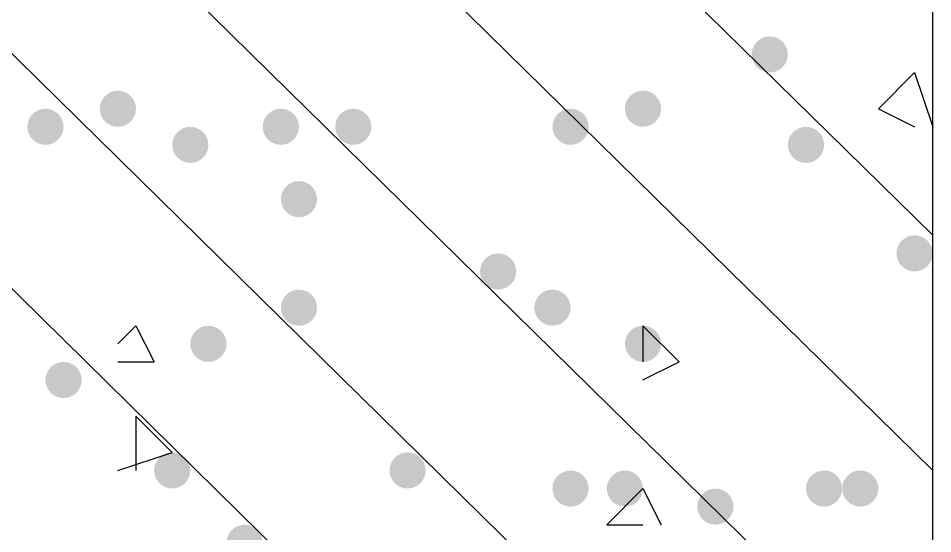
# Model space of a CAD drawing. Header units: inches. Extents: x 11 to 286, y 6 to 196.
# Drawn here: x 185.286 to 187.424, y 92.703 to 93.909 of the extents above; entities that cross this region are included whole.
import ezdxf

# ---------------------------------------------------------------- set-up
doc = ezdxf.new("R2010")
doc.units = ezdxf.units.IN
doc.header["$MEASUREMENT"] = 0
doc.layers.add('PDF_几何图形', color=7, linetype='Continuous')
doc.layers.add('PDF_实体填充', color=7, linetype='Continuous', true_color=0xffffff)

msp = doc.modelspace()

# ---------------------------------------------------------------- hatches: boundary and pattern name
at = {"layer": 'PDF_实体填充', "transparency": 33554559}
h = msp.add_hatch(color=7, dxfattribs=at)
edge = h.paths.add_edge_path(flags=0)
edge.add_spline(control_points=[(187.0851, 93.8248), (187.0851, 93.8015), (187.0661, 93.7824), (187.0428, 93.7824)], knot_values=[0, 0, 0, 0, 1, 1, 1, 1], degree=3, periodic=0)
edge.add_spline(control_points=[(187.0428, 93.7824), (187.0195, 93.7824), (187.0004, 93.8015), (187.0004, 93.8248)], knot_values=[0, 0, 0, 0, 1, 1, 1, 1], degree=3, periodic=0)
edge.add_line((187.0004, 93.8248), (187.0004, 93.8248))
edge.add_spline(control_points=[(187.0004, 93.8248), (187.0004, 93.8481), (187.0195, 93.8671), (187.0428, 93.8671)], knot_values=[0, 0, 0, 0, 1, 1, 1, 1], degree=3, periodic=0)
edge.add_spline(control_points=[(187.0428, 93.8671), (187.0661, 93.8671), (187.0851, 93.8481), (187.0851, 93.8248)], knot_values=[0, 0, 0, 0, 1, 1, 1, 1], degree=3, periodic=0)
edge.add_line((187.0851, 93.8248), (187.0851, 93.8248))
edge.add_line((187.0851, 93.8248), (187.0851, 93.8248))
h = msp.add_hatch(color=7, dxfattribs=at)
edge = h.paths.add_edge_path(flags=0)
edge.add_spline(control_points=[(185.5611, 93.6978), (185.5611, 93.6745), (185.5421, 93.6554), (185.5188, 93.6554)], knot_values=[0, 0, 0, 0, 1, 1, 1, 1], degree=3, periodic=0)
edge.add_spline(control_points=[(185.5188, 93.6554), (185.4955, 93.6554), (185.4764, 93.6745), (185.4764, 93.6978)], knot_values=[0, 0, 0, 0, 1, 1, 1, 1], degree=3, periodic=0)
edge.add_line((185.4764, 93.6978), (185.4764, 93.6978))
edge.add_spline(control_points=[(185.4764, 93.6978), (185.4764, 93.7211), (185.4955, 93.7401), (185.5188, 93.7401)], knot_values=[0, 0, 0, 0, 1, 1, 1, 1], degree=3, periodic=0)
edge.add_spline(control_points=[(185.5188, 93.7401), (185.5421, 93.7401), (185.5611, 93.7211), (185.5611, 93.6978)], knot_values=[0, 0, 0, 0, 1, 1, 1, 1], degree=3, periodic=0)
edge.add_line((185.5611, 93.6978), (185.5611, 93.6978))
edge.add_line((185.5611, 93.6978), (185.5611, 93.6978))
h = msp.add_hatch(color=7, dxfattribs=at)
edge = h.paths.add_edge_path(flags=0)
edge.add_spline(control_points=[(186.7888, 93.6978), (186.7888, 93.6745), (186.7697, 93.6554), (186.7464, 93.6554)], knot_values=[0, 0, 0, 0, 1, 1, 1, 1], degree=3, periodic=0)
edge.add_spline(control_points=[(186.7464, 93.6554), (186.7232, 93.6554), (186.7041, 93.6745), (186.7041, 93.6978)], knot_values=[0, 0, 0, 0, 1, 1, 1, 1], degree=3, periodic=0)
edge.add_line((186.7041, 93.6978), (186.7041, 93.6978))
edge.add_spline(control_points=[(186.7041, 93.6978), (186.7041, 93.7211), (186.7232, 93.7401), (186.7464, 93.7401)], knot_values=[0, 0, 0, 0, 1, 1, 1, 1], degree=3, periodic=0)
edge.add_spline(control_points=[(186.7464, 93.7401), (186.7697, 93.7401), (186.7888, 93.7211), (186.7888, 93.6978)], knot_values=[0, 0, 0, 0, 1, 1, 1, 1], degree=3, periodic=0)
edge.add_line((186.7888, 93.6978), (186.7888, 93.6978))
edge.add_line((186.7888, 93.6978), (186.7888, 93.6978))
h = msp.add_hatch(color=7, dxfattribs=at)
edge = h.paths.add_edge_path(flags=0)
edge.add_spline(control_points=[(185.3918, 93.6554), (185.3918, 93.6322), (185.3727, 93.6131), (185.3494, 93.6131)], knot_values=[0, 0, 0, 0, 1, 1, 1, 1], degree=3, periodic=0)
edge.add_spline(control_points=[(185.3494, 93.6131), (185.3262, 93.6131), (185.3071, 93.6322), (185.3071, 93.6554)], knot_values=[0, 0, 0, 0, 1, 1, 1, 1], degree=3, periodic=0)
edge.add_line((185.3071, 93.6554), (185.3071, 93.6554))
edge.add_spline(control_points=[(185.3071, 93.6554), (185.3071, 93.6787), (185.3262, 93.6978), (185.3494, 93.6978)], knot_values=[0, 0, 0, 0, 1, 1, 1, 1], degree=3, periodic=0)
edge.add_spline(control_points=[(185.3494, 93.6978), (185.3727, 93.6978), (185.3918, 93.6787), (185.3918, 93.6554)], knot_values=[0, 0, 0, 0, 1, 1, 1, 1], degree=3, periodic=0)
edge.add_line((185.3918, 93.6554), (185.3918, 93.6554))
edge.add_line((185.3918, 93.6554), (185.3918, 93.6554))
h = msp.add_hatch(color=7, dxfattribs=at)
edge = h.paths.add_edge_path(flags=0)
edge.add_spline(control_points=[(185.9421, 93.6554), (185.9421, 93.6322), (185.9231, 93.6131), (185.8998, 93.6131)], knot_values=[0, 0, 0, 0, 1, 1, 1, 1], degree=3, periodic=0)
edge.add_spline(control_points=[(185.8998, 93.6131), (185.8765, 93.6131), (185.8574, 93.6322), (185.8574, 93.6554)], knot_values=[0, 0, 0, 0, 1, 1, 1, 1], degree=3, periodic=0)
edge.add_line((185.8574, 93.6554), (185.8574, 93.6554))
edge.add_spline(control_points=[(185.8574, 93.6554), (185.8574, 93.6787), (185.8765, 93.6978), (185.8998, 93.6978)], knot_values=[0, 0, 0, 0, 1, 1, 1, 1], degree=3, periodic=0)
edge.add_spline(control_points=[(185.8998, 93.6978), (185.9231, 93.6978), (185.9421, 93.6787), (185.9421, 93.6554)], knot_values=[0, 0, 0, 0, 1, 1, 1, 1], degree=3, periodic=0)
edge.add_line((185.9421, 93.6554), (185.9421, 93.6554))
edge.add_line((185.9421, 93.6554), (185.9421, 93.6554))
h = msp.add_hatch(color=7, dxfattribs=at)
edge = h.paths.add_edge_path(flags=0)
edge.add_spline(control_points=[(186.1114, 93.6554), (186.1114, 93.6322), (186.0924, 93.6131), (186.0691, 93.6131)], knot_values=[0, 0, 0, 0, 1, 1, 1, 1], degree=3, periodic=0)
edge.add_spline(control_points=[(186.0691, 93.6131), (186.0458, 93.6131), (186.0268, 93.6322), (186.0268, 93.6554)], knot_values=[0, 0, 0, 0, 1, 1, 1, 1], degree=3, periodic=0)
edge.add_line((186.0268, 93.6554), (186.0268, 93.6554))
edge.add_spline(control_points=[(186.0268, 93.6554), (186.0268, 93.6787), (186.0458, 93.6978), (186.0691, 93.6978)], knot_values=[0, 0, 0, 0, 1, 1, 1, 1], degree=3, periodic=0)
edge.add_spline(control_points=[(186.0691, 93.6978), (186.0924, 93.6978), (186.1114, 93.6787), (186.1114, 93.6554)], knot_values=[0, 0, 0, 0, 1, 1, 1, 1], degree=3, periodic=0)
edge.add_line((186.1114, 93.6554), (186.1114, 93.6554))
edge.add_line((186.1114, 93.6554), (186.1114, 93.6554))
h = msp.add_hatch(color=7, dxfattribs=at)
edge = h.paths.add_edge_path(flags=0)
edge.add_spline(control_points=[(186.6194, 93.6554), (186.6194, 93.6322), (186.6004, 93.6131), (186.5771, 93.6131)], knot_values=[0, 0, 0, 0, 1, 1, 1, 1], degree=3, periodic=0)
edge.add_spline(control_points=[(186.5771, 93.6131), (186.5538, 93.6131), (186.5348, 93.6322), (186.5348, 93.6554)], knot_values=[0, 0, 0, 0, 1, 1, 1, 1], degree=3, periodic=0)
edge.add_line((186.5348, 93.6554), (186.5348, 93.6554))
edge.add_spline(control_points=[(186.5348, 93.6554), (186.5348, 93.6787), (186.5538, 93.6978), (186.5771, 93.6978)], knot_values=[0, 0, 0, 0, 1, 1, 1, 1], degree=3, periodic=0)
edge.add_spline(control_points=[(186.5771, 93.6978), (186.6004, 93.6978), (186.6194, 93.6787), (186.6194, 93.6554)], knot_values=[0, 0, 0, 0, 1, 1, 1, 1], degree=3, periodic=0)
edge.add_line((186.6194, 93.6554), (186.6194, 93.6554))
edge.add_line((186.6194, 93.6554), (186.6194, 93.6554))
h = msp.add_hatch(color=7, dxfattribs=at)
edge = h.paths.add_edge_path(flags=0)
edge.add_spline(control_points=[(185.7304, 93.6131), (185.7304, 93.5898), (185.7114, 93.5708), (185.6881, 93.5708)], knot_values=[0, 0, 0, 0, 1, 1, 1, 1], degree=3, periodic=0)
edge.add_spline(control_points=[(185.6881, 93.5708), (185.6648, 93.5708), (185.6458, 93.5898), (185.6458, 93.6131)], knot_values=[0, 0, 0, 0, 1, 1, 1, 1], degree=3, periodic=0)
edge.add_line((185.6458, 93.6131), (185.6458, 93.6131))
edge.add_spline(control_points=[(185.6458, 93.6131), (185.6458, 93.6364), (185.6648, 93.6554), (185.6881, 93.6554)], knot_values=[0, 0, 0, 0, 1, 1, 1, 1], degree=3, periodic=0)
edge.add_spline(control_points=[(185.6881, 93.6554), (185.7114, 93.6554), (185.7304, 93.6364), (185.7304, 93.6131)], knot_values=[0, 0, 0, 0, 1, 1, 1, 1], degree=3, periodic=0)
edge.add_line((185.7304, 93.6131), (185.7304, 93.6131))
edge.add_line((185.7304, 93.6131), (185.7304, 93.6131))
h = msp.add_hatch(color=7, dxfattribs=at)
edge = h.paths.add_edge_path(flags=0)
edge.add_spline(control_points=[(187.1698, 93.6131), (187.1698, 93.5898), (187.1507, 93.5708), (187.1274, 93.5708)], knot_values=[0, 0, 0, 0, 1, 1, 1, 1], degree=3, periodic=0)
edge.add_spline(control_points=[(187.1274, 93.5708), (187.1042, 93.5708), (187.0851, 93.5898), (187.0851, 93.6131)], knot_values=[0, 0, 0, 0, 1, 1, 1, 1], degree=3, periodic=0)
edge.add_line((187.0851, 93.6131), (187.0851, 93.6131))
edge.add_spline(control_points=[(187.0851, 93.6131), (187.0851, 93.6364), (187.1042, 93.6554), (187.1274, 93.6554)], knot_values=[0, 0, 0, 0, 1, 1, 1, 1], degree=3, periodic=0)
edge.add_spline(control_points=[(187.1274, 93.6554), (187.1507, 93.6554), (187.1698, 93.6364), (187.1698, 93.6131)], knot_values=[0, 0, 0, 0, 1, 1, 1, 1], degree=3, periodic=0)
edge.add_line((187.1698, 93.6131), (187.1698, 93.6131))
edge.add_line((187.1698, 93.6131), (187.1698, 93.6131))
h = msp.add_hatch(color=7, dxfattribs=at)
edge = h.paths.add_edge_path(flags=0)
edge.add_spline(control_points=[(185.9844, 93.4861), (185.9844, 93.4628), (185.9654, 93.4438), (185.9421, 93.4438)], knot_values=[0, 0, 0, 0, 1, 1, 1, 1], degree=3, periodic=0)
edge.add_spline(control_points=[(185.9421, 93.4438), (185.9188, 93.4438), (185.8998, 93.4628), (185.8998, 93.4861)], knot_values=[0, 0, 0, 0, 1, 1, 1, 1], degree=3, periodic=0)
edge.add_line((185.8998, 93.4861), (185.8998, 93.4861))
edge.add_spline(control_points=[(185.8998, 93.4861), (185.8998, 93.5094), (185.9188, 93.5284), (185.9421, 93.5284)], knot_values=[0, 0, 0, 0, 1, 1, 1, 1], degree=3, periodic=0)
edge.add_spline(control_points=[(185.9421, 93.5284), (185.9654, 93.5284), (185.9844, 93.5094), (185.9844, 93.4861)], knot_values=[0, 0, 0, 0, 1, 1, 1, 1], degree=3, periodic=0)
edge.add_line((185.9844, 93.4861), (185.9844, 93.4861))
edge.add_line((185.9844, 93.4861), (185.9844, 93.4861))
h = msp.add_hatch(color=7, dxfattribs=at)
edge = h.paths.add_edge_path(flags=0)
edge.add_spline(control_points=[(187.4238, 93.3591), (187.4238, 93.3358), (187.4047, 93.3168), (187.3814, 93.3168)], knot_values=[0, 0, 0, 0, 1, 1, 1, 1], degree=3, periodic=0)
edge.add_spline(control_points=[(187.3814, 93.3168), (187.3582, 93.3168), (187.3391, 93.3358), (187.3391, 93.3591)], knot_values=[0, 0, 0, 0, 1, 1, 1, 1], degree=3, periodic=0)
edge.add_line((187.3391, 93.3591), (187.3391, 93.3591))
edge.add_spline(control_points=[(187.3391, 93.3591), (187.3391, 93.3824), (187.3582, 93.4014), (187.3814, 93.4014)], knot_values=[0, 0, 0, 0, 1, 1, 1, 1], degree=3, periodic=0)
edge.add_spline(control_points=[(187.3814, 93.4014), (187.4047, 93.4014), (187.4238, 93.3824), (187.4238, 93.3591)], knot_values=[0, 0, 0, 0, 1, 1, 1, 1], degree=3, periodic=0)
edge.add_line((187.4238, 93.3591), (187.4238, 93.3591))
edge.add_line((187.4238, 93.3591), (187.4238, 93.3591))
h = msp.add_hatch(color=7, dxfattribs=at)
edge = h.paths.add_edge_path(flags=0)
edge.add_spline(control_points=[(186.4501, 93.3168), (186.4501, 93.2935), (186.4311, 93.2744), (186.4078, 93.2744)], knot_values=[0, 0, 0, 0, 1, 1, 1, 1], degree=3, periodic=0)
edge.add_spline(control_points=[(186.4078, 93.2744), (186.3845, 93.2744), (186.3654, 93.2935), (186.3654, 93.3168)], knot_values=[0, 0, 0, 0, 1, 1, 1, 1], degree=3, periodic=0)
edge.add_line((186.3654, 93.3168), (186.3654, 93.3168))
edge.add_spline(control_points=[(186.3654, 93.3168), (186.3654, 93.3401), (186.3845, 93.3591), (186.4078, 93.3591)], knot_values=[0, 0, 0, 0, 1, 1, 1, 1], degree=3, periodic=0)
edge.add_spline(control_points=[(186.4078, 93.3591), (186.4311, 93.3591), (186.4501, 93.3401), (186.4501, 93.3168)], knot_values=[0, 0, 0, 0, 1, 1, 1, 1], degree=3, periodic=0)
edge.add_line((186.4501, 93.3168), (186.4501, 93.3168))
edge.add_line((186.4501, 93.3168), (186.4501, 93.3168))
h = msp.add_hatch(color=7, dxfattribs=at)
edge = h.paths.add_edge_path(flags=0)
edge.add_spline(control_points=[(185.9844, 93.2321), (185.9844, 93.2088), (185.9654, 93.1898), (185.9421, 93.1898)], knot_values=[0, 0, 0, 0, 1, 1, 1, 1], degree=3, periodic=0)
edge.add_spline(control_points=[(185.9421, 93.1898), (185.9188, 93.1898), (185.8998, 93.2088), (185.8998, 93.2321)], knot_values=[0, 0, 0, 0, 1, 1, 1, 1], degree=3, periodic=0)
edge.add_line((185.8998, 93.2321), (185.8998, 93.2321))
edge.add_spline(control_points=[(185.8998, 93.2321), (185.8998, 93.2554), (185.9188, 93.2744), (185.9421, 93.2744)], knot_values=[0, 0, 0, 0, 1, 1, 1, 1], degree=3, periodic=0)
edge.add_spline(control_points=[(185.9421, 93.2744), (185.9654, 93.2744), (185.9844, 93.2554), (185.9844, 93.2321)], knot_values=[0, 0, 0, 0, 1, 1, 1, 1], degree=3, periodic=0)
edge.add_line((185.9844, 93.2321), (185.9844, 93.2321))
edge.add_line((185.9844, 93.2321), (185.9844, 93.2321))
h = msp.add_hatch(color=7, dxfattribs=at)
edge = h.paths.add_edge_path(flags=0)
edge.add_spline(control_points=[(186.5771, 93.2321), (186.5771, 93.2088), (186.5581, 93.1898), (186.5348, 93.1898)], knot_values=[0, 0, 0, 0, 1, 1, 1, 1], degree=3, periodic=0)
edge.add_spline(control_points=[(186.5348, 93.1898), (186.5115, 93.1898), (186.4924, 93.2088), (186.4924, 93.2321)], knot_values=[0, 0, 0, 0, 1, 1, 1, 1], degree=3, periodic=0)
edge.add_line((186.4924, 93.2321), (186.4924, 93.2321))
edge.add_spline(control_points=[(186.4924, 93.2321), (186.4924, 93.2554), (186.5115, 93.2744), (186.5348, 93.2744)], knot_values=[0, 0, 0, 0, 1, 1, 1, 1], degree=3, periodic=0)
edge.add_spline(control_points=[(186.5348, 93.2744), (186.5581, 93.2744), (186.5771, 93.2554), (186.5771, 93.2321)], knot_values=[0, 0, 0, 0, 1, 1, 1, 1], degree=3, periodic=0)
edge.add_line((186.5771, 93.2321), (186.5771, 93.2321))
edge.add_line((186.5771, 93.2321), (186.5771, 93.2321))
h = msp.add_hatch(color=7, dxfattribs=at)
edge = h.paths.add_edge_path(flags=0)
edge.add_spline(control_points=[(185.7728, 93.1474), (185.7728, 93.1242), (185.7537, 93.1051), (185.7304, 93.1051)], knot_values=[0, 0, 0, 0, 1, 1, 1, 1], degree=3, periodic=0)
edge.add_spline(control_points=[(185.7304, 93.1051), (185.7072, 93.1051), (185.6881, 93.1242), (185.6881, 93.1474)], knot_values=[0, 0, 0, 0, 1, 1, 1, 1], degree=3, periodic=0)
edge.add_line((185.6881, 93.1474), (185.6881, 93.1474))
edge.add_spline(control_points=[(185.6881, 93.1474), (185.6881, 93.1707), (185.7072, 93.1898), (185.7304, 93.1898)], knot_values=[0, 0, 0, 0, 1, 1, 1, 1], degree=3, periodic=0)
edge.add_spline(control_points=[(185.7304, 93.1898), (185.7537, 93.1898), (185.7728, 93.1707), (185.7728, 93.1474)], knot_values=[0, 0, 0, 0, 1, 1, 1, 1], degree=3, periodic=0)
edge.add_line((185.7728, 93.1474), (185.7728, 93.1474))
edge.add_line((185.7728, 93.1474), (185.7728, 93.1474))
h = msp.add_hatch(color=7, dxfattribs=at)
edge = h.paths.add_edge_path(flags=0)
edge.add_spline(control_points=[(186.7888, 93.1474), (186.7888, 93.1242), (186.7697, 93.1051), (186.7464, 93.1051)], knot_values=[0, 0, 0, 0, 1, 1, 1, 1], degree=3, periodic=0)
edge.add_spline(control_points=[(186.7464, 93.1051), (186.7232, 93.1051), (186.7041, 93.1242), (186.7041, 93.1474)], knot_values=[0, 0, 0, 0, 1, 1, 1, 1], degree=3, periodic=0)
edge.add_line((186.7041, 93.1474), (186.7041, 93.1474))
edge.add_spline(control_points=[(186.7041, 93.1474), (186.7041, 93.1707), (186.7232, 93.1898), (186.7464, 93.1898)], knot_values=[0, 0, 0, 0, 1, 1, 1, 1], degree=3, periodic=0)
edge.add_spline(control_points=[(186.7464, 93.1898), (186.7697, 93.1898), (186.7888, 93.1707), (186.7888, 93.1474)], knot_values=[0, 0, 0, 0, 1, 1, 1, 1], degree=3, periodic=0)
edge.add_line((186.7888, 93.1474), (186.7888, 93.1474))
edge.add_line((186.7888, 93.1474), (186.7888, 93.1474))
h = msp.add_hatch(color=7, dxfattribs=at)
edge = h.paths.add_edge_path(flags=0)
edge.add_spline(control_points=[(185.4341, 93.0628), (185.4341, 93.0395), (185.4151, 93.0204), (185.3918, 93.0204)], knot_values=[0, 0, 0, 0, 1, 1, 1, 1], degree=3, periodic=0)
edge.add_spline(control_points=[(185.3918, 93.0204), (185.3685, 93.0204), (185.3494, 93.0395), (185.3494, 93.0628)], knot_values=[0, 0, 0, 0, 1, 1, 1, 1], degree=3, periodic=0)
edge.add_line((185.3494, 93.0628), (185.3494, 93.0628))
edge.add_spline(control_points=[(185.3494, 93.0628), (185.3494, 93.0861), (185.3685, 93.1051), (185.3918, 93.1051)], knot_values=[0, 0, 0, 0, 1, 1, 1, 1], degree=3, periodic=0)
edge.add_spline(control_points=[(185.3918, 93.1051), (185.4151, 93.1051), (185.4341, 93.0861), (185.4341, 93.0628)], knot_values=[0, 0, 0, 0, 1, 1, 1, 1], degree=3, periodic=0)
edge.add_line((185.4341, 93.0628), (185.4341, 93.0628))
edge.add_line((185.4341, 93.0628), (185.4341, 93.0628))
h = msp.add_hatch(color=7, dxfattribs=at)
edge = h.paths.add_edge_path(flags=0)
edge.add_spline(control_points=[(185.6881, 92.8511), (185.6881, 92.8278), (185.6691, 92.8088), (185.6458, 92.8088)], knot_values=[0, 0, 0, 0, 1, 1, 1, 1], degree=3, periodic=0)
edge.add_spline(control_points=[(185.6458, 92.8088), (185.6225, 92.8088), (185.6034, 92.8278), (185.6034, 92.8511)], knot_values=[0, 0, 0, 0, 1, 1, 1, 1], degree=3, periodic=0)
edge.add_line((185.6034, 92.8511), (185.6034, 92.8511))
edge.add_spline(control_points=[(185.6034, 92.8511), (185.6034, 92.8744), (185.6225, 92.8934), (185.6458, 92.8934)], knot_values=[0, 0, 0, 0, 1, 1, 1, 1], degree=3, periodic=0)
edge.add_spline(control_points=[(185.6458, 92.8934), (185.6691, 92.8934), (185.6881, 92.8744), (185.6881, 92.8511)], knot_values=[0, 0, 0, 0, 1, 1, 1, 1], degree=3, periodic=0)
edge.add_line((185.6881, 92.8511), (185.6881, 92.8511))
edge.add_line((185.6881, 92.8511), (185.6881, 92.8511))
h = msp.add_hatch(color=7, dxfattribs=at)
edge = h.paths.add_edge_path(flags=0)
edge.add_spline(control_points=[(186.2384, 92.8511), (186.2384, 92.8278), (186.2194, 92.8088), (186.1961, 92.8088)], knot_values=[0, 0, 0, 0, 1, 1, 1, 1], degree=3, periodic=0)
edge.add_spline(control_points=[(186.1961, 92.8088), (186.1728, 92.8088), (186.1538, 92.8278), (186.1538, 92.8511)], knot_values=[0, 0, 0, 0, 1, 1, 1, 1], degree=3, periodic=0)
edge.add_line((186.1538, 92.8511), (186.1538, 92.8511))
edge.add_spline(control_points=[(186.1538, 92.8511), (186.1538, 92.8744), (186.1728, 92.8934), (186.1961, 92.8934)], knot_values=[0, 0, 0, 0, 1, 1, 1, 1], degree=3, periodic=0)
edge.add_spline(control_points=[(186.1961, 92.8934), (186.2194, 92.8934), (186.2384, 92.8744), (186.2384, 92.8511)], knot_values=[0, 0, 0, 0, 1, 1, 1, 1], degree=3, periodic=0)
edge.add_line((186.2384, 92.8511), (186.2384, 92.8511))
edge.add_line((186.2384, 92.8511), (186.2384, 92.8511))
h = msp.add_hatch(color=7, dxfattribs=at)
edge = h.paths.add_edge_path(flags=0)
edge.add_spline(control_points=[(186.6194, 92.8088), (186.6194, 92.7855), (186.6004, 92.7664), (186.5771, 92.7664)], knot_values=[0, 0, 0, 0, 1, 1, 1, 1], degree=3, periodic=0)
edge.add_spline(control_points=[(186.5771, 92.7664), (186.5538, 92.7664), (186.5348, 92.7855), (186.5348, 92.8088)], knot_values=[0, 0, 0, 0, 1, 1, 1, 1], degree=3, periodic=0)
edge.add_line((186.5348, 92.8088), (186.5348, 92.8088))
edge.add_spline(control_points=[(186.5348, 92.8088), (186.5348, 92.8321), (186.5538, 92.8511), (186.5771, 92.8511)], knot_values=[0, 0, 0, 0, 1, 1, 1, 1], degree=3, periodic=0)
edge.add_spline(control_points=[(186.5771, 92.8511), (186.6004, 92.8511), (186.6194, 92.8321), (186.6194, 92.8088)], knot_values=[0, 0, 0, 0, 1, 1, 1, 1], degree=3, periodic=0)
edge.add_line((186.6194, 92.8088), (186.6194, 92.8088))
edge.add_line((186.6194, 92.8088), (186.6194, 92.8088))
h = msp.add_hatch(color=7, dxfattribs=at)
edge = h.paths.add_edge_path(flags=0)
edge.add_spline(control_points=[(186.7464, 92.8088), (186.7464, 92.7855), (186.7274, 92.7664), (186.7041, 92.7664)], knot_values=[0, 0, 0, 0, 1, 1, 1, 1], degree=3, periodic=0)
edge.add_spline(control_points=[(186.7041, 92.7664), (186.6808, 92.7664), (186.6618, 92.7855), (186.6618, 92.8088)], knot_values=[0, 0, 0, 0, 1, 1, 1, 1], degree=3, periodic=0)
edge.add_line((186.6618, 92.8088), (186.6618, 92.8088))
edge.add_spline(control_points=[(186.6618, 92.8088), (186.6618, 92.8321), (186.6808, 92.8511), (186.7041, 92.8511)], knot_values=[0, 0, 0, 0, 1, 1, 1, 1], degree=3, periodic=0)
edge.add_spline(control_points=[(186.7041, 92.8511), (186.7274, 92.8511), (186.7464, 92.8321), (186.7464, 92.8088)], knot_values=[0, 0, 0, 0, 1, 1, 1, 1], degree=3, periodic=0)
edge.add_line((186.7464, 92.8088), (186.7464, 92.8088))
edge.add_line((186.7464, 92.8088), (186.7464, 92.8088))
h = msp.add_hatch(color=7, dxfattribs=at)
edge = h.paths.add_edge_path(flags=0)
edge.add_spline(control_points=[(187.2121, 92.8088), (187.2121, 92.7855), (187.1931, 92.7664), (187.1698, 92.7664)], knot_values=[0, 0, 0, 0, 1, 1, 1, 1], degree=3, periodic=0)
edge.add_spline(control_points=[(187.1698, 92.7664), (187.1465, 92.7664), (187.1274, 92.7855), (187.1274, 92.8088)], knot_values=[0, 0, 0, 0, 1, 1, 1, 1], degree=3, periodic=0)
edge.add_line((187.1274, 92.8088), (187.1274, 92.8088))
edge.add_spline(control_points=[(187.1274, 92.8088), (187.1274, 92.8321), (187.1465, 92.8511), (187.1698, 92.8511)], knot_values=[0, 0, 0, 0, 1, 1, 1, 1], degree=3, periodic=0)
edge.add_spline(control_points=[(187.1698, 92.8511), (187.1931, 92.8511), (187.2121, 92.8321), (187.2121, 92.8088)], knot_values=[0, 0, 0, 0, 1, 1, 1, 1], degree=3, periodic=0)
edge.add_line((187.2121, 92.8088), (187.2121, 92.8088))
edge.add_line((187.2121, 92.8088), (187.2121, 92.8088))
h = msp.add_hatch(color=7, dxfattribs=at)
edge = h.paths.add_edge_path(flags=0)
edge.add_spline(control_points=[(187.2968, 92.8088), (187.2968, 92.7855), (187.2777, 92.7664), (187.2544, 92.7664)], knot_values=[0, 0, 0, 0, 1, 1, 1, 1], degree=3, periodic=0)
edge.add_spline(control_points=[(187.2544, 92.7664), (187.2312, 92.7664), (187.2121, 92.7855), (187.2121, 92.8088)], knot_values=[0, 0, 0, 0, 1, 1, 1, 1], degree=3, periodic=0)
edge.add_line((187.2121, 92.8088), (187.2121, 92.8088))
edge.add_spline(control_points=[(187.2121, 92.8088), (187.2121, 92.8321), (187.2312, 92.8511), (187.2544, 92.8511)], knot_values=[0, 0, 0, 0, 1, 1, 1, 1], degree=3, periodic=0)
edge.add_spline(control_points=[(187.2544, 92.8511), (187.2777, 92.8511), (187.2968, 92.8321), (187.2968, 92.8088)], knot_values=[0, 0, 0, 0, 1, 1, 1, 1], degree=3, periodic=0)
edge.add_line((187.2968, 92.8088), (187.2968, 92.8088))
edge.add_line((187.2968, 92.8088), (187.2968, 92.8088))
h = msp.add_hatch(color=7, dxfattribs=at)
edge = h.paths.add_edge_path(flags=0)
edge.add_spline(control_points=[(186.9581, 92.7664), (186.9581, 92.7432), (186.9391, 92.7241), (186.9158, 92.7241)], knot_values=[0, 0, 0, 0, 1, 1, 1, 1], degree=3, periodic=0)
edge.add_spline(control_points=[(186.9158, 92.7241), (186.8925, 92.7241), (186.8734, 92.7432), (186.8734, 92.7664)], knot_values=[0, 0, 0, 0, 1, 1, 1, 1], degree=3, periodic=0)
edge.add_line((186.8734, 92.7664), (186.8734, 92.7664))
edge.add_spline(control_points=[(186.8734, 92.7664), (186.8734, 92.7897), (186.8925, 92.8088), (186.9158, 92.8088)], knot_values=[0, 0, 0, 0, 1, 1, 1, 1], degree=3, periodic=0)
edge.add_spline(control_points=[(186.9158, 92.8088), (186.9391, 92.8088), (186.9581, 92.7897), (186.9581, 92.7664)], knot_values=[0, 0, 0, 0, 1, 1, 1, 1], degree=3, periodic=0)
edge.add_line((186.9581, 92.7664), (186.9581, 92.7664))
edge.add_line((186.9581, 92.7664), (186.9581, 92.7664))
h = msp.add_hatch(color=7, dxfattribs=at)
edge = h.paths.add_edge_path(flags=0)
edge.add_spline(control_points=[(185.8574, 92.6818), (185.8574, 92.6585), (185.8384, 92.6394), (185.8151, 92.6394)], knot_values=[0, 0, 0, 0, 1, 1, 1, 1], degree=3, periodic=0)
edge.add_spline(control_points=[(185.8151, 92.6394), (185.7918, 92.6394), (185.7728, 92.6585), (185.7728, 92.6818)], knot_values=[0, 0, 0, 0, 1, 1, 1, 1], degree=3, periodic=0)
edge.add_line((185.7728, 92.6818), (185.7728, 92.6818))
edge.add_spline(control_points=[(185.7728, 92.6818), (185.7728, 92.7051), (185.7918, 92.7241), (185.8151, 92.7241)], knot_values=[0, 0, 0, 0, 1, 1, 1, 1], degree=3, periodic=0)
edge.add_spline(control_points=[(185.8151, 92.7241), (185.8384, 92.7241), (185.8574, 92.7051), (185.8574, 92.6818)], knot_values=[0, 0, 0, 0, 1, 1, 1, 1], degree=3, periodic=0)
edge.add_line((185.8574, 92.6818), (185.8574, 92.6818))
edge.add_line((185.8574, 92.6818), (185.8574, 92.6818))

# ---------------------------------------------------------------- linework, layer by layer
at = {"layer": 'PDF_几何图形'}
for p, q in [((187.4238, 68.0014), (187.4238, 107.3291)), ((184.8414, 95.9414), (187.4238, 93.4014)), ((184.8414, 95.3911), (187.4238, 92.8511)), ((184.8414, 94.7984), (187.4238, 92.2584)), ((184.8414, 94.2481), (187.4238, 91.7081)), ((187.3814, 93.7824), (187.2968, 93.6978)), ((187.3814, 93.7824), (187.4238, 93.6554)), ((184.8414, 93.6978), (187.4238, 91.1578)), ((187.2968, 93.6978), (187.3814, 93.6554)), ((185.5611, 93.1898), (185.5188, 93.1474)), ((185.5611, 93.1898), (185.6034, 93.1051)), ((186.7464, 93.1898), (186.8311, 93.1051)), ((186.7464, 93.1898), (186.7464, 93.1051)), ((185.5188, 93.1051), (185.6034, 93.1051)), ((186.7464, 93.0628), (186.8311, 93.1051)), ((185.5611, 92.9781), (185.6458, 92.8934)), ((185.5611, 92.9781), (185.5611, 92.8511)), ((185.5188, 92.8511), (185.6458, 92.8934)), ((186.7464, 92.8088), (186.6618, 92.7241)), ((186.7464, 92.8088), (186.7888, 92.7241)), ((186.6618, 92.7241), (186.7464, 92.7241))]:
    msp.add_line(p, q, dxfattribs=at)

doc.saveas('drawing.dxf')
